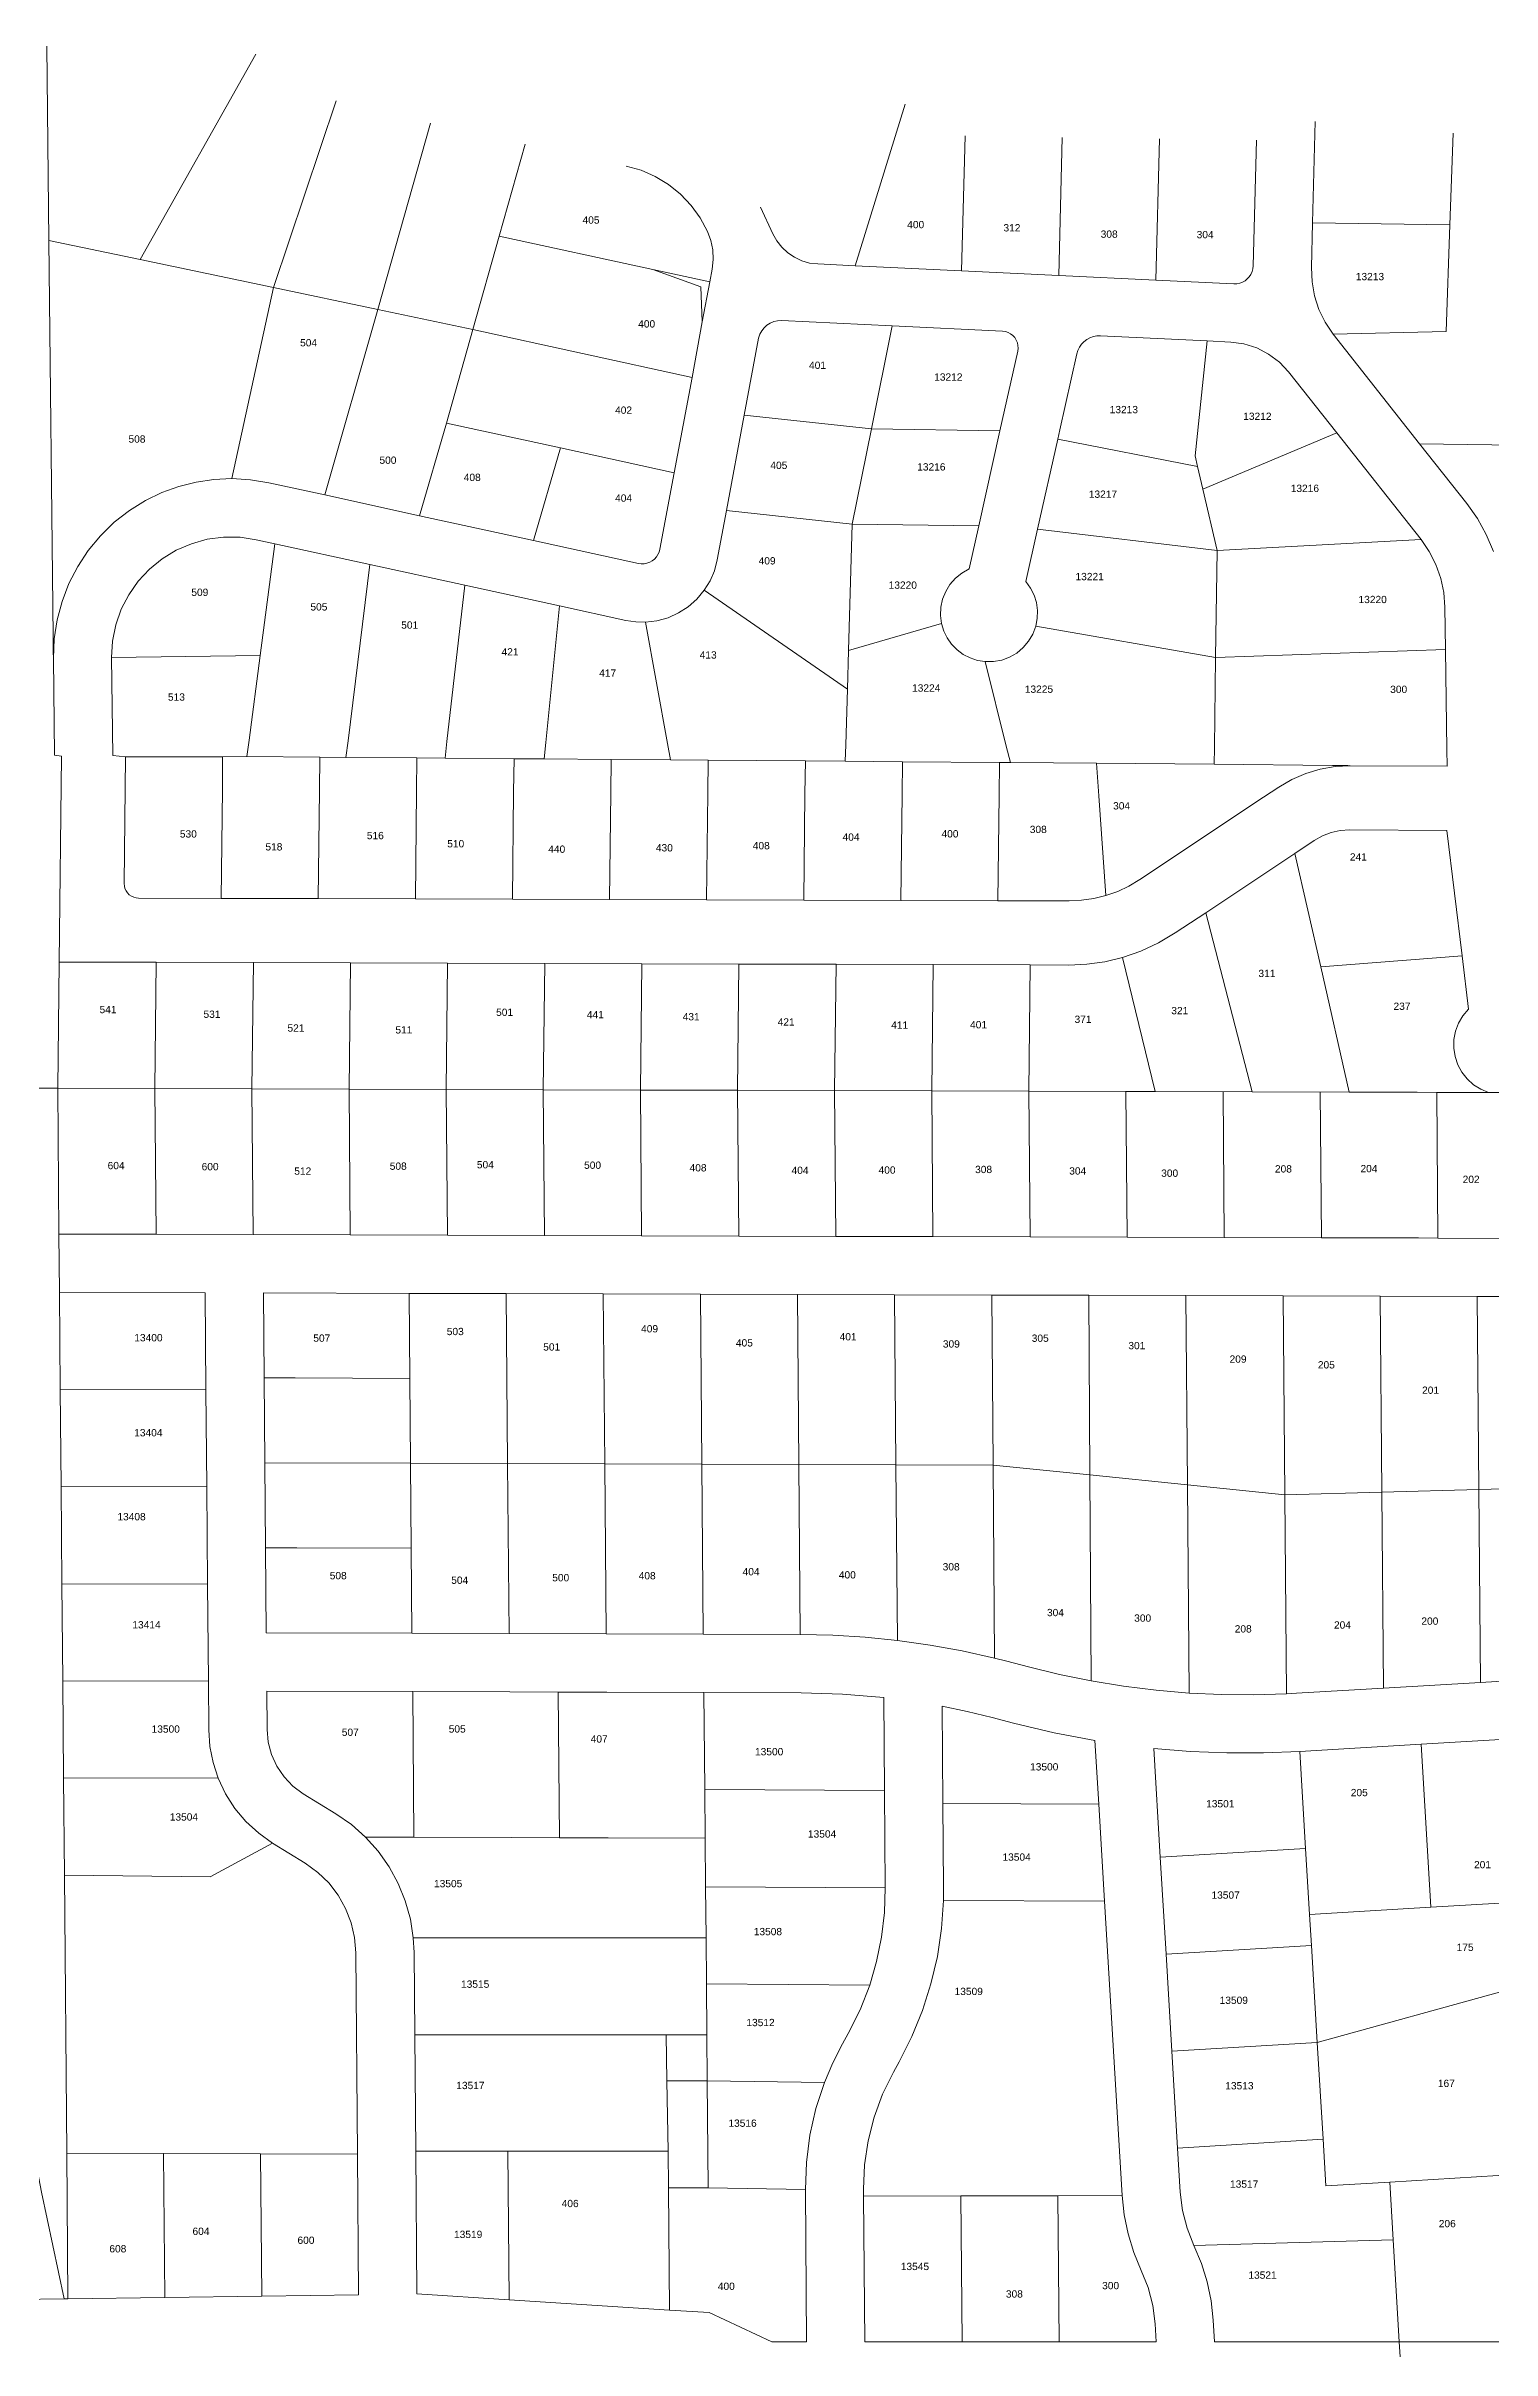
# Model space of a CAD drawing. Header units: feet. Extents: x 865220 to 5618803, y -2240498 to 1935234.
# Drawn here: x 2809603 to 2811092, y 969517 to 971889 of the extents above; entities that cross this region are included whole.
import ezdxf
from ezdxf.enums import TextEntityAlignment as Align

# ---------------------------------------------------------------- set-up
doc = ezdxf.new("R2010")
doc.units = ezdxf.units.FT
doc.header["$LTSCALE"] = 0.015
doc.header["$MEASUREMENT"] = 0
doc.layers.add('Dakota County Addresses', color=7, linetype='Continuous')
doc.layers.add('Dakota County Parcels', color=7, linetype='Continuous')
doc.styles.add('Dimensions 100', font='arial.ttf')

# ---------------------------------------------------------------- blocks, each defined once
blk = doc.blocks.new('ACMAP_ANN_TEMPLATE_Dakota County Addresses')
at = {"layer": 'Dakota County Addresses', "style": 'Dimensions 100'}
blk.add_attdef('DakotaCountyAddress', text='', height=50, dxfattribs=at).set_placement((0, 0), align=Align.CENTER)

msp = doc.modelspace()

# ---------------------------------------------------------------- linework, layer by layer
at = {"layer": 'Dakota County Parcels', "lineweight": 5}
for p, q in [((2809606.4, 971688.9), (2809604.3, 971888.9)), ((2809700.5, 971669.1), (2809819.4, 971880.6)), ((2809837.5, 971640.3), (2809902.1, 971832.7)), ((2809945.2, 971617.6), (2809999.3, 971809.5)), ((2810436.4, 971662.7), (2810487.9, 971829.1)), ((2810907.6, 971707), (2810910.3, 971811.3)), ((2810070.1, 971693.3), (2810096.9, 971788.1)), ((2810546.2, 971657.5), (2810549.8, 971796.4)), ((2810646.1, 971652.7), (2810649.8, 971794.9)), ((2810746, 971648), (2810749.8, 971793.5)), ((2810846.4, 971662.6), (2810849.8, 971792)), ((2811049, 971704.9), (2811052.4, 971799.2)), ((2810339.1, 971723.1), (2810351.7, 971695.8)), ((2809606.4, 971688.9), (2809700.5, 971669.1)), ((2809610.8, 971281), (2809606.4, 971688.9)), ((2810043, 971597), (2810070.1, 971693.3)), ((2810070.1, 971693.3), (2810228.4, 971658.9)), ((2810906.4, 971661), (2810907.6, 971707)), ((2810907.6, 971707), (2811049, 971704.9)), ((2811045.1, 971595), (2811049, 971704.9)), ((2809700.5, 971669.1), (2809837.5, 971640.3)), ((2810398, 971664.6), (2810436.4, 971662.7)), ((2810228.4, 971658.9), (2810287, 971646.2)), ((2810228.4, 971658.9), (2810277.8, 971641.1)), ((2810277.8, 971641.1), (2810279.2, 971604.9)), ((2810279.2, 971604.9), (2810287, 971646.2)), ((2810287, 971646.2), (2810289.4, 971659.3)), ((2810436.4, 971662.7), (2810546.2, 971657.5)), ((2810546.2, 971657.5), (2810646.1, 971652.7)), ((2810646.1, 971652.7), (2810746, 971648)), ((2810746, 971648), (2810826.5, 971644.1)), ((2809794.8, 971443.7), (2809837.5, 971640.3)), ((2809837.5, 971640.3), (2809945.2, 971617.6)), ((2809945.2, 971617.6), (2809890.4, 971426.9)), ((2809945.2, 971617.6), (2810043, 971597)), ((2810015.9, 971500.8), (2810043, 971597)), ((2810043, 971597), (2810268.6, 971547.9)), ((2810268.6, 971547.9), (2810279.2, 971604.9)), ((2810360.7, 971606.3), (2810474.5, 971600.8)), ((2810453.3, 971494.8), (2810474.5, 971600.8)), ((2810474.5, 971600.8), (2810588.3, 971595.4)), ((2810928.6, 971592.4), (2811045.1, 971595)), ((2810322.3, 971508.9), (2810337.2, 971588.4)), ((2810585.6, 971492.7), (2810603.9, 971575)), ((2810647.3, 971494), (2810664.8, 971572.1)), ((2810689.1, 971590.6), (2810799, 971585.4)), ((2810786.5, 971467), (2810799, 971585.4)), ((2810799, 971585.4), (2810823.2, 971584.2)), ((2810928.6, 971592.4), (2811017.6, 971479.6)), ((2810250.2, 971449.6), (2810268.6, 971547.9)), ((2810882.8, 971553.5), (2810932.4, 971490.7)), ((2809988, 971405.5), (2810015.9, 971500.8)), ((2810015.9, 971500.8), (2810133.1, 971475.2)), ((2810304, 971410.7), (2810322.3, 971508.9)), ((2810322.3, 971508.9), (2810453.3, 971494.8)), ((2810105.3, 971379.9), (2810133.1, 971475.2)), ((2810133.1, 971475.2), (2810250.2, 971449.6)), ((2810433.6, 971396.8), (2810453.3, 971494.8)), ((2810453.3, 971494.8), (2810585.6, 971492.7)), ((2810563.8, 971395.1), (2810585.6, 971492.7)), ((2810624.4, 971391.5), (2810645.1, 971484.2)), ((2810645.1, 971484.2), (2810647.3, 971494)), ((2810645.1, 971484.2), (2810789, 971456.3)), ((2810794.5, 971432.9), (2810932.4, 971490.7)), ((2810932.4, 971490.7), (2811019.2, 971380.9)), ((2811017.6, 971479.6), (2811199.5, 971477)), ((2811017.6, 971479.6), (2811066.2, 971418.1)), ((2810786.5, 971467), (2810789, 971456.3)), ((2810789, 971456.3), (2810794.5, 971432.9)), ((2809832.7, 971439.4), (2809890.4, 971426.9)), ((2810235.5, 971371), (2810250.2, 971449.6)), ((2810794.5, 971432.9), (2810809.3, 971369.6)), ((2809890.4, 971426.9), (2809988, 971405.5)), ((2809988, 971405.5), (2810105.3, 971379.9)), ((2810294.5, 971360), (2810304, 971410.7)), ((2810304, 971410.7), (2810433.6, 971396.8)), ((2809819.9, 971380.8), (2809839.1, 971376.6)), ((2810105.3, 971379.9), (2810213.4, 971356.3)), ((2810429.8, 971266.9), (2810433.6, 971396.8)), ((2810433.6, 971396.8), (2810563.8, 971395.1)), ((2810553.8, 971350.7), (2810563.8, 971395.1)), ((2810612.4, 971337.6), (2810624.4, 971391.5)), ((2810624.4, 971391.5), (2810809.3, 971369.6)), ((2810809.3, 971369.6), (2811019.2, 971380.9)), ((2809824, 971261.6), (2809839.1, 971376.6)), ((2809839.1, 971376.6), (2809936.8, 971355.3)), ((2810807.7, 971259.7), (2810809.3, 971369.6)), ((2809936.8, 971355.3), (2810034.5, 971334)), ((2810034.5, 971334), (2810132.2, 971312.6)), ((2810132.2, 971312.6), (2810200.6, 971297.7)), ((2810281.2, 971328.7), (2810428.6, 971226.9)), ((2811044.4, 971267.8), (2811043.8, 971311.4)), ((2810429.8, 971266.9), (2810525.6, 971294.5)), ((2810622.6, 971291.8), (2810807.7, 971259.7)), ((2809610.8, 971277.9), (2809610.8, 971281)), ((2809610.8, 971274.7), (2809610.8, 971277.9)), ((2809610.9, 971271.5), (2809610.8, 971274.7)), ((2809610.9, 971268.3), (2809610.9, 971271.5)), ((2809610.9, 971265.1), (2809610.9, 971268.3)), ((2809611, 971259), (2809610.9, 971265.1)), ((2809671, 971259.6), (2809824, 971261.6)), ((2810428.6, 971226.9), (2810429.8, 971266.9)), ((2810807.7, 971259.7), (2811044.4, 971267.8)), ((2809612.1, 971159), (2809611, 971259)), ((2809672.1, 971158.6), (2809671, 971259.6)), ((2809612.1, 971159), (2809619.4, 971157.8)), ((2809617, 970946), (2809619.4, 971157.8)), ((2809672.1, 971158.6), (2809685.4, 971157.3)), ((2809683.9, 971027), (2809685.4, 971157.3)), ((2809685.4, 971157.3), (2809785.3, 971157.4)), ((2809785.3, 971157.4), (2809810.3, 971157.5)), ((2809810.3, 971157.5), (2809885.3, 971156.9)), ((2809885.3, 971156.9), (2809912.3, 971156.7)), ((2809912.3, 971156.7), (2809985.3, 971156.1)), ((2809985.3, 971156.1), (2810014.3, 971155.9)), ((2810014.3, 971155.9), (2810085.3, 971155.3)), ((2810085.3, 971155.3), (2810116.3, 971155.1)), ((2810116.3, 971155.1), (2810185.3, 971154.5)), ((2810185.3, 971154.5), (2810246.3, 971154.1)), ((2810246.3, 971154.1), (2810285.3, 971153.8)), ((2810285.3, 971153.8), (2810385.3, 971153)), ((2810385.3, 971153), (2810426.4, 971152.7)), ((2810426.4, 971152.7), (2810485.3, 971152.2)), ((2810485.3, 971152.2), (2810585.2, 971151.4)), ((2810585.2, 971151.4), (2810596.4, 971151.3)), ((2810596.4, 971151.3), (2810685.2, 971150.6)), ((2810685.2, 971150.6), (2810806.2, 971149.7)), ((2810806.2, 971149.7), (2810928, 971148.3)), ((2810928, 971148.3), (2810930.3, 971148.3)), ((2810930.3, 971148.3), (2810932.6, 971148.3)), ((2810932.6, 971148.3), (2810934.8, 971148.3)), ((2810934.8, 971148.3), (2810937.1, 971148.2)), ((2810937.1, 971148.2), (2810939.4, 971148.2)), ((2810939.4, 971148.2), (2810941.7, 971148.2)), ((2810941.7, 971148.2), (2810944, 971148.2)), ((2810944, 971148.2), (2810946.2, 971148.1)), ((2810946.2, 971148.1), (2811046.1, 971147.8)), ((2810945.8, 971082.1), (2811045.8, 971081.4)), ((2811045.8, 971081.4), (2811061.4, 970952.4)), ((2810797.5, 970996.8), (2810889.3, 971057.9)), ((2810889.3, 971057.9), (2810909.3, 971071.3)), ((2810889.3, 971057.9), (2810916, 970941)), ((2809698.8, 971011.8), (2809783.7, 971011.5)), ((2809783.7, 971011.5), (2809883.7, 971011.3)), ((2809883.7, 971011.3), (2809983.7, 971011)), ((2809983.7, 971011), (2810083.7, 971010.7)), ((2810083.7, 971010.7), (2810183.7, 971010.4)), ((2810183.7, 971010.4), (2810283.6, 971010.1)), ((2810283.6, 971010.1), (2810383.6, 971009.8)), ((2810383.6, 971009.8), (2810483.6, 971009.5)), ((2810483.6, 971009.5), (2810583.6, 971009.2)), ((2810583.6, 971009.2), (2810656.8, 971009)), ((2810766.1, 970976), (2810797.5, 970996.8)), ((2810797.5, 970996.8), (2810845.3, 970812.5)), ((2809615.5, 970816.1), (2809617, 970946)), ((2809617, 970946), (2809716.9, 970945.8)), ((2809715.5, 970815.8), (2809716.9, 970945.8)), ((2809716.9, 970945.8), (2809816.9, 970945.5)), ((2809815.5, 970815.5), (2809816.9, 970945.5)), ((2809816.9, 970945.5), (2809916.9, 970945.2)), ((2809915.4, 970815.2), (2809916.9, 970945.2)), ((2809916.9, 970945.2), (2810016.9, 970944.9)), ((2810015.4, 970814.9), (2810016.9, 970944.9)), ((2810016.9, 970944.9), (2810116.9, 970944.6)), ((2810115.4, 970814.6), (2810116.9, 970944.6)), ((2810116.9, 970944.6), (2810216.9, 970944.3)), ((2810215.4, 970814.3), (2810216.9, 970944.3)), ((2810216.9, 970944.3), (2810316.9, 970944)), ((2810315.4, 970814), (2810316.9, 970944)), ((2810316.9, 970944), (2810416.9, 970943.7)), ((2810415.4, 970813.7), (2810416.9, 970943.7)), ((2810416.9, 970943.7), (2810516.9, 970943.4)), ((2810515.4, 970813.4), (2810516.9, 970943.4)), ((2810516.9, 970943.4), (2810616.8, 970943.1)), ((2810615.4, 970813.1), (2810616.8, 970943.1)), ((2810616.8, 970943.1), (2810656.6, 970943)), ((2810711.9, 970950.8), (2810745.3, 970812.8)), ((2810916, 970941), (2811061.4, 970952.4)), ((2810916, 970941), (2810945.3, 970812.2)), ((2811061.4, 970952.4), (2811068.1, 970897.4)), ((2809577.8, 970816.1), (2809615.5, 970816.1)), ((2809715.5, 970815.8), (2809615.5, 970816.1)), ((2809616.7, 970666.1), (2809615.5, 970816.1)), ((2809815.5, 970815.5), (2809715.5, 970815.8)), ((2809716.7, 970665.8), (2809715.5, 970815.8)), ((2809915.4, 970815.2), (2809815.5, 970815.5)), ((2809816.7, 970665.5), (2809815.5, 970815.5)), ((2810015.4, 970814.9), (2809915.4, 970815.2)), ((2809916.7, 970665.2), (2809915.4, 970815.2)), ((2810115.4, 970814.6), (2810015.4, 970814.9)), ((2810016.7, 970664.9), (2810015.4, 970814.9)), ((2810215.4, 970814.3), (2810115.4, 970814.6)), ((2810116.7, 970664.6), (2810115.4, 970814.6)), ((2810315.4, 970814), (2810215.4, 970814.3)), ((2810216.7, 970664.3), (2810215.4, 970814.3)), ((2810415.4, 970813.7), (2810315.4, 970814)), ((2810316.7, 970664), (2810315.4, 970814)), ((2810515.4, 970813.4), (2810415.4, 970813.7)), ((2810416.6, 970663.7), (2810415.4, 970813.7)), ((2810615.4, 970813.1), (2810515.4, 970813.4)), ((2810516.6, 970663.5), (2810515.4, 970813.4)), ((2810616.6, 970663.2), (2810615.4, 970813.1)), ((2810716.6, 970662.9), (2810715.4, 970812.8)), ((2810845.3, 970812.5), (2810745.3, 970812.8)), ((2810816.6, 970662.6), (2810815.3, 970812.6)), ((2810945.3, 970812.2), (2810845.3, 970812.5)), ((2810916.6, 970662.3), (2810915.3, 970812.3)), ((2811088.7, 970811.8), (2811109.2, 970811.7)), ((2809616.7, 970666.1), (2809716.7, 970665.8)), ((2809716.7, 970665.8), (2809816.7, 970665.5)), ((2809816.7, 970665.5), (2809916.7, 970665.2)), ((2809916.7, 970665.2), (2810016.7, 970664.9)), ((2810016.7, 970664.9), (2810116.7, 970664.6)), ((2810116.7, 970664.6), (2810216.7, 970664.3)), ((2810216.7, 970664.3), (2810316.7, 970664)), ((2810316.7, 970664), (2810416.6, 970663.7)), ((2810416.6, 970663.7), (2810516.6, 970663.5)), ((2810516.6, 970663.5), (2810616.6, 970663.2)), ((2810616.6, 970663.2), (2810716.6, 970662.9)), ((2810716.6, 970662.9), (2810816.6, 970662.6)), ((2810816.6, 970662.6), (2810916.6, 970662.3)), ((2810916.6, 970662.3), (2811016.6, 970662)), ((2811016.6, 970662), (2811036.6, 970661.9)), ((2811036.6, 970661.9), (2811136.6, 970661.6)), ((2809618.1, 970506.1), (2809617.2, 970606.1)), ((2809617.2, 970606.1), (2809767.2, 970605.6)), ((2809768.1, 970505.7), (2809767.2, 970605.6)), ((2809827.2, 970605.5), (2809977.2, 970605)), ((2809828, 970518), (2809827.2, 970605.5)), ((2809978, 970517.5), (2809977.2, 970605)), ((2809977.2, 970605), (2810077.2, 970604.7)), ((2810078.7, 970429.8), (2810077.2, 970604.7)), ((2810077.2, 970604.7), (2810177.2, 970604.4)), ((2810177.2, 970604.4), (2810277.2, 970604.2)), ((2810178.7, 970429.5), (2810177.2, 970604.4)), ((2810277.2, 970604.2), (2810377.2, 970603.9)), ((2810278.7, 970429.2), (2810277.2, 970604.2)), ((2810377.2, 970603.9), (2810477.2, 970603.6)), ((2810378.6, 970428.9), (2810377.2, 970603.9)), ((2810477.2, 970603.6), (2810577.2, 970603.3)), ((2810478.6, 970428.6), (2810477.2, 970603.6)), ((2810577.2, 970603.3), (2810677.1, 970603)), ((2810578.6, 970428.3), (2810577.2, 970603.3)), ((2810678.2, 970418.1), (2810677.1, 970603)), ((2810677.1, 970603), (2810777.1, 970602.7)), ((2810777.1, 970602.7), (2810877.1, 970602.4)), ((2810778.7, 970407.8), (2810777.1, 970602.7)), ((2810877.1, 970602.4), (2810977.1, 970602.1)), ((2810878.9, 970397.5), (2810877.1, 970602.4)), ((2810978.8, 970400.4), (2810977.1, 970602.1)), ((2810977.1, 970602.1), (2811077.1, 970601.8)), ((2811077.1, 970601.8), (2811177.1, 970601.5)), ((2811078.8, 970403.2), (2811077.1, 970601.8)), ((2809618.1, 970506.1), (2809768.1, 970505.7)), ((2809618.9, 970406.1), (2809618.1, 970506.1)), ((2809768.9, 970405.7), (2809768.1, 970505.7)), ((2809828.7, 970430.5), (2809828, 970518)), ((2809978.7, 970430.1), (2809978, 970517.5)), ((2809828.7, 970430.5), (2809978.7, 970430.1)), ((2809829.4, 970343), (2809828.7, 970430.5)), ((2810078.7, 970429.8), (2809978.7, 970430.1)), ((2809979.4, 970342.6), (2809978.7, 970430.1)), ((2810078.7, 970429.8), (2810178.7, 970429.5)), ((2810080.2, 970254.8), (2810078.7, 970429.8)), ((2810180.1, 970254.5), (2810178.7, 970429.5)), ((2810178.7, 970429.5), (2810278.7, 970429.2)), ((2810278.7, 970429.2), (2810378.6, 970428.9)), ((2810280.1, 970254.2), (2810278.7, 970429.2)), ((2810378.6, 970428.9), (2810478.6, 970428.6)), ((2810380.1, 970253.9), (2810378.6, 970428.9)), ((2810478.6, 970428.6), (2810578.6, 970428.3)), ((2810480.2, 970247.8), (2810478.6, 970428.6)), ((2810578.6, 970428.3), (2810678.2, 970418.1)), ((2810580, 970229.6), (2810578.6, 970428.3)), ((2810679.5, 970206.2), (2810678.2, 970418.1)), ((2810678.2, 970418.1), (2810778.7, 970407.8)), ((2810780.4, 970193.6), (2810778.7, 970407.8)), ((2810778.7, 970407.8), (2810878.9, 970397.5)), ((2809619.8, 970306.1), (2809618.9, 970406.1)), ((2809618.9, 970406.1), (2809768.9, 970405.7)), ((2809769.8, 970305.7), (2809768.9, 970405.7)), ((2810878.9, 970397.5), (2810978.8, 970400.4)), ((2810880.7, 970192.7), (2810878.9, 970397.5)), ((2810978.8, 970400.4), (2811078.8, 970403.2)), ((2810980.5, 970198.6), (2810978.8, 970400.4)), ((2811078.8, 970403.2), (2811178.8, 970406)), ((2811080.5, 970204.6), (2811078.8, 970403.2)), ((2809830.2, 970255.5), (2809829.4, 970343)), ((2809979.4, 970342.6), (2809980.2, 970255.1)), ((2809620.6, 970206.1), (2809619.8, 970306.1)), ((2809619.8, 970306.1), (2809769.8, 970305.7)), ((2809770.6, 970205.7), (2809769.8, 970305.7)), ((2809830.2, 970255.5), (2809980.2, 970255.1)), ((2809980.2, 970255.1), (2810080.2, 970254.8)), ((2810080.2, 970254.8), (2810180.1, 970254.5)), ((2810180.1, 970254.5), (2810280.1, 970254.2)), ((2810280.1, 970254.2), (2810380.1, 970253.9)), ((2810592.8, 970226.3), (2810580, 970229.6)), ((2810592.8, 970226.3), (2810614.9, 970220.5)), ((2809621.5, 970106.2), (2809620.6, 970206.1)), ((2809620.6, 970206.1), (2809770.6, 970205.7)), ((2809771, 970155.7), (2809770.6, 970205.7)), ((2809831, 970156.2), (2809830.7, 970195.5)), ((2809830.7, 970195.5), (2809981, 970195.1)), ((2809982.2, 970045.1), (2809981, 970195.1)), ((2809981, 970195.1), (2810080.9, 970194.8)), ((2810080.9, 970194.8), (2810130.9, 970194.6)), ((2810132.2, 970044.7), (2810130.9, 970194.6)), ((2810130.9, 970194.6), (2810180.9, 970194.5)), ((2810180.9, 970194.5), (2810280.9, 970194.2)), ((2810281.8, 970094.2), (2810280.9, 970194.2)), ((2810280.9, 970194.2), (2810380.9, 970193.9)), ((2810890.9, 970193.3), (2810980.5, 970198.6)), ((2810980.5, 970198.6), (2811080.5, 970204.6)), ((2811080.5, 970204.6), (2811180.5, 970210.6)), ((2810466.8, 970093.1), (2810466, 970189)), ((2810526.9, 970080), (2810526, 970180)), ((2810880.7, 970192.7), (2810890.9, 970193.3)), ((2810577.6, 970168.3), (2810599.7, 970162.5)), ((2811019.2, 970140.9), (2811144, 970148.3)), ((2810687.4, 970079.2), (2810683.5, 970144.6)), ((2810744, 970136.5), (2810750.7, 970024.7)), ((2810894.5, 970133.4), (2811019.2, 970140.9)), ((2810900.4, 970033.6), (2810894.5, 970133.4)), ((2811029.2, 969973.2), (2811019.2, 970140.9)), ((2809621.5, 970106.2), (2809780.8, 970105.8)), ((2809622.3, 970006.2), (2809621.5, 970106.2)), ((2809868.3, 970090), (2809901.9, 970069.3)), ((2810281.8, 970094.2), (2810466.8, 970093.1)), ((2810282.2, 970044.2), (2810281.8, 970094.2)), ((2810467.6, 969993.1), (2810466.8, 970093.1)), ((2810527.6, 969993.6), (2810526.9, 970080)), ((2810526.9, 970080), (2810687.4, 970079.2)), ((2810693.3, 969979.3), (2810687.4, 970079.2)), ((2809772.3, 970004.5), (2809836.8, 970039)), ((2809836.8, 970039), (2809870.4, 970018.3)), ((2809932.4, 970045.3), (2809982.2, 970045.1)), ((2809982.2, 970045.1), (2810082.2, 970044.8)), ((2810082.2, 970044.8), (2810132.2, 970044.7)), ((2810132.2, 970044.7), (2810182.2, 970044.5)), ((2810182.2, 970044.5), (2810282.2, 970044.2)), ((2810282.6, 969994.2), (2810282.2, 970044.2)), ((2810750.7, 970024.7), (2810900.4, 970033.6)), ((2810904.5, 969965.7), (2810900.4, 970033.6)), ((2809624.7, 969720), (2809622.3, 970006.2)), ((2809622.3, 970006.2), (2809772.3, 970004.5)), ((2810750.7, 970024.7), (2810756.7, 969924.9)), ((2810283, 969941.6), (2810282.6, 969994.2)), ((2810282.6, 969994.2), (2810467.6, 969993.1)), ((2810527.5, 969980), (2810527.6, 969993.6)), ((2811029.2, 969973.2), (2811154, 969980.6)), ((2810527.5, 969980), (2810693.3, 969979.3)), ((2810711.4, 969676.3), (2810693.3, 969979.3)), ((2810904.5, 969965.7), (2811029.2, 969973.2)), ((2810906.4, 969933.8), (2810904.5, 969965.7)), ((2809981.6, 969941.6), (2810283, 969941.6)), ((2809982.4, 969926.6), (2809981.6, 969941.6)), ((2810283.4, 969894.3), (2810283, 969941.6)), ((2810756.7, 969924.9), (2810906.4, 969933.8)), ((2810912.3, 969834), (2810906.4, 969933.8)), ((2809924.1, 969719.1), (2809922.4, 969926.1)), ((2809983.1, 969841.6), (2809982.4, 969926.6)), ((2810756.7, 969924.9), (2810762.6, 969825)), ((2810283.4, 969894.3), (2810451.5, 969893)), ((2810283.9, 969841.6), (2810283.4, 969894.3)), ((2810912.3, 969834), (2811106.2, 969887.3)), ((2809984.1, 969722), (2809983.1, 969841.6)), ((2809983.1, 969841.6), (2810242, 969841.6)), ((2810242, 969841.6), (2810283.9, 969841.6)), ((2810242.8, 969794.4), (2810242, 969841.6)), ((2810284.3, 969794.4), (2810283.9, 969841.6)), ((2810423.4, 969832.4), (2810429.5, 969843.2)), ((2810762.6, 969825), (2810912.3, 969834)), ((2810762.6, 969825), (2810768.6, 969725.2)), ((2810918.3, 969734.2), (2810912.3, 969834)), ((2810242.8, 969794.4), (2810284.3, 969794.4)), ((2810244.1, 969722), (2810242.8, 969794.4)), ((2810284.3, 969794.4), (2810405, 969792.6)), ((2810285.2, 969684.4), (2810284.3, 969794.4)), ((2810475.9, 969803.2), (2810481.9, 969814.1)), ((2809626, 969570), (2809624.7, 969720)), ((2809624.7, 969720), (2809724.5, 969719.7)), ((2809725.8, 969571.4), (2809724.5, 969719.7)), ((2809724.5, 969719.7), (2809824.3, 969719.4)), ((2810079.1, 969722), (2809984.1, 969722)), ((2809985.3, 969575), (2809984.1, 969722)), ((2810244.1, 969722), (2810079.1, 969722)), ((2810079.1, 969722), (2810080.4, 969569)), ((2810244.4, 969684.4), (2810244.1, 969722)), ((2810768.6, 969725.2), (2810918.3, 969734.2)), ((2810768.6, 969725.2), (2810771.3, 969679.9)), ((2810921.2, 969686.3), (2810918.3, 969734.2)), ((2809825.5, 969572.8), (2809824.3, 969719.4)), ((2809824.3, 969719.4), (2809924.1, 969719.1)), ((2809925.3, 969574.2), (2809924.1, 969719.1)), ((2810987, 969690.2), (2811120.8, 969698.2)), ((2810244.4, 969684.4), (2810285.2, 969684.4)), ((2810245.5, 969558.5), (2810244.4, 969684.4)), ((2810285.2, 969684.4), (2810385.3, 969682.4)), ((2810386.6, 969525.8), (2810385.3, 969682.4)), ((2810445.3, 969675.8), (2810445.3, 969682.9)), ((2810445.3, 969675.8), (2810545.3, 969676)), ((2810446.6, 969525.8), (2810445.3, 969675.8)), ((2810545.3, 969676), (2810645.3, 969676.2)), ((2810546.6, 969525.8), (2810545.3, 969676)), ((2810645.3, 969676.2), (2810711.4, 969676.3)), ((2810646.6, 969525.8), (2810645.3, 969676.2)), ((2810921.2, 969686.3), (2810987, 969690.2)), ((2810990.6, 969630.9), (2810987, 969690.2)), ((2810785.4, 969625), (2810990.6, 969630.9)), ((2810996.8, 969525.8), (2810990.6, 969630.9)), ((2809622.1, 969570), (2809573, 969569.3)), ((2809622.1, 969570), (2809626, 969570)), ((2809626, 969570), (2809725.8, 969571.4)), ((2809725.8, 969571.4), (2809825.5, 969572.8)), ((2809825.5, 969572.8), (2809925.3, 969574.2)), ((2809985.3, 969575), (2810080.4, 969569)), ((2810080.4, 969569), (2810245.5, 969558.5)), ((2810245.5, 969558.5), (2810286.3, 969555.9)), ((2810286.3, 969555.9), (2810350.7, 969525.8)), ((2810746.5, 969525.8), (2810745.3, 969544.3)), ((2810806.6, 969525.8), (2810805.2, 969547.9)), ((2810350.7, 969525.8), (2810386.6, 969525.8)), ((2810446.6, 969525.8), (2810546.6, 969525.8)), ((2810546.6, 969525.8), (2810646.6, 969525.8)), ((2810646.6, 969525.8), (2810746.5, 969525.8)), ((2810806.6, 969525.8), (2810996.8, 969525.8)), ((2810996.8, 969525.8), (2810998.7, 969494.7)), ((2810996.8, 969525.8), (2811166.1, 969525.8))]:
    msp.add_line(p, q, dxfattribs=at)
for points in [[(2810284.6, 971698), (2810277, 971712), (2810267.7, 971724.8), (2810256.7, 971736.4), (2810244.3, 971746.3), (2810230.7, 971754.6), (2810216.1, 971761), (2810200.8, 971765.4)], [(2810289.4, 971659.3), (2810290.5, 971669.1), (2810290, 971679), (2810288, 971688.7), (2810284.6, 971698)], [(2810351.7, 971695.8), (2810355.8, 971688.5), (2810360.9, 971681.9), (2810367.1, 971676.2), (2810374, 971671.5), (2810381.6, 971667.9), (2810389.7, 971665.6), (2810398, 971664.6)], [(2810826.5, 971644.1), (2810829.6, 971644.2), (2810832.5, 971644.8), (2810835.3, 971645.8), (2810838, 971647.3), (2810840.3, 971649.2), (2810842.4, 971651.4), (2810844, 971653.9), (2810845.3, 971656.7), (2810846.1, 971659.6), (2810846.4, 971662.6)], [(2810906.4, 971661), (2810907, 971646.3), (2810909.6, 971631.8), (2810914.1, 971617.9), (2810920.5, 971604.6), (2810928.6, 971592.4)], [(2810360.7, 971606.3), (2810356.7, 971606.1), (2810352.8, 971605.3), (2810349.1, 971603.7), (2810345.7, 971601.6), (2810342.7, 971598.9), (2810340.3, 971595.8), (2810338.4, 971592.2), (2810337.2, 971588.4)], [(2810603.9, 971575), (2810604.3, 971577.9), (2810604.2, 971580.8), (2810603.6, 971583.6), (2810602.4, 971586.3), (2810600.9, 971588.8), (2810598.9, 971591), (2810596.6, 971592.8), (2810594, 971594.1), (2810591.2, 971595), (2810588.3, 971595.4)], [(2810689.1, 971590.6), (2810685.4, 971590.5), (2810681.8, 971589.8), (2810678.3, 971588.6), (2810675.1, 971586.8), (2810672.1, 971584.6), (2810669.6, 971581.9), (2810667.5, 971578.9), (2810665.8, 971575.6), (2810664.8, 971572.1)], [(2810882.8, 971553.5), (2810873.4, 971563.6), (2810862.3, 971571.9), (2810850, 971578.3), (2810836.9, 971582.4), (2810823.2, 971584.2)], [(2809794.8, 971443.7), (2809776.3, 971442.8), (2809758, 971440.1), (2809740.1, 971435.6), (2809722.7, 971429.3), (2809706, 971421.2)], [(2809832.7, 971439.4), (2809813.9, 971442.5), (2809794.8, 971443.7)], [(2809706, 971421.2), (2809689.3, 971410.8), (2809673.7, 971398.7), (2809659.5, 971384.9), (2809646.9, 971369.7), (2809636.1, 971353.3), (2809627, 971335.7), (2809619.9, 971317.3), (2809614.8, 971298.2), (2809611.9, 971278.7), (2809611, 971259)], [(2811093.7, 971368.5), (2811086.3, 971386), (2811077.2, 971402.6), (2811066.2, 971418.1)], [(2809819.9, 971380.8), (2809803.2, 971383.3), (2809786.2, 971383.4), (2809769.4, 971381.2), (2809753.1, 971376.7), (2809737.5, 971370), (2809723, 971361.2), (2809709.9, 971350.5), (2809698.3, 971338.1), (2809688.6, 971324.2), (2809680.9, 971309.2), (2809675.3, 971293.1), (2809672, 971276.5), (2809671, 971259.6)], [(2811043.8, 971311.4), (2811042.6, 971326.4), (2811039.5, 971341), (2811034.5, 971355.2), (2811027.7, 971368.5), (2811019.2, 971380.9)], [(2810213.4, 971356.3), (2810216.3, 971355.9), (2810219.3, 971356), (2810222.2, 971356.5), (2810225, 971357.5), (2810227.5, 971359), (2810229.9, 971360.8), (2810231.9, 971363), (2810233.5, 971365.4), (2810234.7, 971368.1), (2810235.5, 971371)], [(2810281.2, 971328.7), (2810287.1, 971338.5), (2810291.6, 971348.9), (2810294.5, 971360)], [(2809912.3, 971156.7), (2809914.4, 971173.7), (2809936.8, 971355.3)], [(2810014.3, 971155.9), (2810016.2, 971172.9), (2810034.5, 971334)], [(2810553.8, 971350.7), (2810546.4, 971346.5), (2810539.8, 971341.2), (2810534.2, 971334.8), (2810529.8, 971327.6), (2810526.6, 971319.7), (2810524.8, 971311.4), (2810524.5, 971302.9), (2810525.6, 971294.5)], [(2810622.6, 971291.8), (2810624.1, 971299.8), (2810624.3, 971307.9), (2810623.2, 971316), (2810620.8, 971323.7), (2810617.2, 971331), (2810612.4, 971337.6)], [(2810116.3, 971155.1), (2810118, 971172.1), (2810132.2, 971312.6)], [(2810220.6, 971296), (2810232.4, 971297.4), (2810243.9, 971300.5), (2810254.7, 971305.4), (2810264.7, 971311.8), (2810273.6, 971319.6), (2810281.2, 971328.7)], [(2810200.6, 971297.7), (2810210.6, 971296.2), (2810220.6, 971296)], [(2810220.6, 971296), (2810243.2, 971171.1), (2810246.3, 971154.1)], [(2810525.6, 971294.5), (2810527.9, 971286.8), (2810531.3, 971279.7), (2810535.9, 971273.2), (2810541.5, 971267.5), (2810547.9, 971262.7), (2810554.9, 971259.1), (2810562.5, 971256.5), (2810570.3, 971255.3)], [(2810570.3, 971255.3), (2810579, 971255.3), (2810587.5, 971256.8), (2810595.6, 971259.8), (2810603, 971264.1), (2810609.7, 971269.7), (2810615.2, 971276.2), (2810619.6, 971283.7), (2810622.6, 971291.8)], [(2809810.3, 971157.5), (2809812.6, 971174.5), (2809824, 971261.6)], [(2811046.1, 971147.8), (2811045.9, 971164.9), (2811044.4, 971267.8)], [(2810570.3, 971255.3), (2810592.1, 971168.4), (2810596.4, 971151.3)], [(2810806.2, 971149.7), (2810806.4, 971166.8), (2810807.7, 971259.7)], [(2810426.4, 971152.7), (2810426.9, 971169.7), (2810428.6, 971226.9)], [(2809783.7, 971011.5), (2809785, 971123.6), (2809785.3, 971157.4)], [(2809883.7, 971011.3), (2809885, 971122.9), (2809885.3, 971156.9)], [(2809983.7, 971011), (2809984.9, 971122.1), (2809985.3, 971156.1)], [(2810083.7, 971010.7), (2810084.9, 971121.4), (2810085.3, 971155.3)], [(2810183.7, 971010.4), (2810184.9, 971120.7), (2810185.3, 971154.5)], [(2810283.6, 971010.1), (2810284.9, 971120), (2810285.3, 971153.8)], [(2810383.6, 971009.8), (2810384.9, 971119.2), (2810385.3, 971153)], [(2810483.6, 971009.5), (2810484.9, 971118.5), (2810485.3, 971152.2)], [(2810583.6, 971009.2), (2810584.9, 971117.8), (2810585.2, 971151.4)], [(2810694.8, 971014.5), (2810687.6, 971117), (2810685.2, 971150.6)], [(2810946.2, 971148.1), (2810930.7, 971147.3), (2810915.4, 971144.7), (2810900.5, 971140.2), (2810886.2, 971134), (2810872.8, 971126.2)], [(2810729.6, 971030.9), (2810857.1, 971115.8), (2810872.8, 971126.2)], [(2810945.8, 971082.1), (2810936.1, 971081.5), (2810926.7, 971079.4), (2810917.7, 971076), (2810909.3, 971071.3)], [(2809683.9, 971027), (2809684.1, 971024.3), (2809684.7, 971021.8), (2809685.8, 971019.4), (2809687.3, 971017.3), (2809689.2, 971015.4), (2809691.3, 971013.9), (2809693.7, 971012.7), (2809696.2, 971012), (2809698.8, 971011.8)], [(2810694.8, 971014.5), (2810706.9, 971018.8), (2810718.5, 971024.3), (2810729.6, 971030.9)], [(2810656.8, 971009), (2810669.6, 971009.6), (2810682.3, 971011.4), (2810694.8, 971014.5)], [(2810711.9, 970950.8), (2810730.8, 970957.3), (2810748.9, 970965.7), (2810766.1, 970976)], [(2810656.6, 970943), (2810675.2, 970943.8), (2810693.7, 970946.4), (2810711.9, 970950.8)], [(2811068.1, 970897.4), (2811062.4, 970890.7), (2811057.9, 970883.1), (2811054.8, 970874.9), (2811053.1, 970866.2), (2811052.9, 970857.4), (2811054.2, 970848.7), (2811057, 970840.4), (2811061.2, 970832.6), (2811066.6, 970825.7), (2811073.1, 970819.8), (2811080.6, 970815.1), (2811088.7, 970811.8)], [(2810745.3, 970812.8), (2810715.4, 970812.8), (2810615.4, 970813.1)], [(2811088.7, 970811.8), (2811035.3, 970811.9), (2811015.3, 970812), (2810945.3, 970812.2)], [(2811036.6, 970661.9), (2811035.3, 970811.9), (2811035.3, 970811.9)], [(2809617.2, 970606.1), (2809617, 970636.1), (2809616.7, 970666.1)], [(2809828, 970518), (2809860.1, 970517.9), (2809978, 970517.5)], [(2809829.4, 970343), (2809861.6, 970342.9), (2809979.4, 970342.6)], [(2810480.2, 970247.8), (2810446.9, 970251.1), (2810413.5, 970253.2), (2810380.1, 970253.9)], [(2810580, 970229.6), (2810546.9, 970236.9), (2810513.7, 970243), (2810480.2, 970247.8)], [(2810614.9, 970220.5), (2810647, 970212.8), (2810679.5, 970206.2)], [(2810679.5, 970206.2), (2810713, 970200.7), (2810746.6, 970196.5), (2810780.4, 970193.6)], [(2810466, 970189), (2810423.5, 970192.6), (2810380.9, 970193.9)], [(2810577.6, 970168.3), (2810551.9, 970174.5), (2810526, 970180)], [(2810780.4, 970193.6), (2810813.8, 970192.1), (2810847.2, 970191.8), (2810880.7, 970192.7)], [(2809771, 970155.7), (2809772.2, 970138.7), (2809775.5, 970122), (2809780.8, 970105.8)], [(2809831, 970156.2), (2809832.2, 970143.1), (2809835.6, 970130.3), (2809841.1, 970118.3), (2809848.6, 970107.4), (2809857.7, 970097.9), (2809868.3, 970090)], [(2810599.7, 970162.5), (2810641.4, 970152.6), (2810683.5, 970144.6)], [(2810744, 970136.5), (2810781.6, 970133.5), (2810819.2, 970132), (2810856.9, 970131.9), (2810894.5, 970133.4)], [(2809780.8, 970105.8), (2809788.4, 970089.8), (2809797.9, 970074.8), (2809809.3, 970061.2), (2809822.4, 970049.2), (2809836.8, 970039)], [(2809932.4, 970045.3), (2809917.9, 970058.2), (2809901.9, 970069.3)], [(2809981.6, 969941.6), (2809978.6, 969960.9), (2809973.4, 969979.7), (2809966.1, 969997.7), (2809956.7, 970014.8), (2809945.4, 970030.7), (2809932.4, 970045.3)], [(2809922.4, 969926.1), (2809921.1, 969941.8), (2809917.6, 969957.2), (2809911.9, 969971.9), (2809904.2, 969985.6), (2809894.5, 969998.1), (2809883.2, 970009), (2809870.4, 970018.3)], [(2810451.5, 969893), (2810458.7, 969917.4), (2810463.8, 969942.4), (2810466.8, 969967.7), (2810467.6, 969993.1)], [(2810481.9, 969814.1), (2810494.9, 969839.9), (2810505.9, 969866.7), (2810514.6, 969894.3), (2810521.2, 969922.5), (2810525.5, 969951.1), (2810527.5, 969980)], [(2809558.7, 969900.8), (2809577.8, 969790.1), (2809598.9, 969679.8), (2809622.1, 969570)], [(2810429.5, 969843.2), (2810441.6, 969867.6), (2810451.5, 969893)], [(2810423.4, 969832.4), (2810413.5, 969812.8), (2810405, 969792.6)], [(2810405, 969792.6), (2810396.2, 969765.9), (2810390, 969738.4), (2810386.3, 969710.5), (2810385.3, 969682.4)], [(2810475.9, 969803.2), (2810464.8, 969780.7), (2810456.2, 969757.1), (2810450, 969732.8), (2810446.3, 969708), (2810445.3, 969682.9)], [(2810711.4, 969676.3), (2810713.6, 969656.4), (2810717.6, 969636.8), (2810723.5, 969617.7), (2810731.2, 969599.2)], [(2810771.3, 969679.9), (2810773.6, 969661), (2810778.4, 969642.6), (2810785.4, 969625)], [(2810805.2, 969547.9), (2810803.1, 969567.8), (2810799, 969587.4), (2810793.1, 969606.5), (2810785.4, 969625)], [(2810745.3, 969544.3), (2810743, 969563.1), (2810738.3, 969581.6), (2810731.2, 969599.2)]]:
    msp.add_lwpolyline(points, dxfattribs=at)

# ---------------------------------------------------------------- block references
at = {"layer": 'Dakota County Addresses', "lineweight": 5, "xscale": 0.15, "yscale": 0.15, "zscale": 0.15}
for p, values in [((2810164.6, 971706.1), {'DakotaCountyAddress': '405'}), ((2810498.9, 971701.4), {'DakotaCountyAddress': '400'}), ((2810598, 971698.1), {'DakotaCountyAddress': '312'}), ((2810698.1, 971691.6), {'DakotaCountyAddress': '308'}), ((2810796.9, 971691.1), {'DakotaCountyAddress': '304'}), ((2810966.6, 971647.9), {'DakotaCountyAddress': '13213'}), ((2810221.9, 971599.2), {'DakotaCountyAddress': '400'}), ((2809873.8, 971579.8), {'DakotaCountyAddress': '504'}), ((2810397.8, 971556.6), {'DakotaCountyAddress': '401'}), ((2810532.5, 971544.5), {'DakotaCountyAddress': '13212'}), ((2810198.1, 971510.4), {'DakotaCountyAddress': '402'}), ((2810713.2, 971511), {'DakotaCountyAddress': '13213'}), ((2810850.7, 971504.1), {'DakotaCountyAddress': '13212'}), ((2809697.1, 971480.7), {'DakotaCountyAddress': '508'}), ((2809955.5, 971458.9), {'DakotaCountyAddress': '500'}), ((2810358, 971453.6), {'DakotaCountyAddress': '405'}), ((2810515, 971452), {'DakotaCountyAddress': '13216'}), ((2810042.3, 971441.2), {'DakotaCountyAddress': '408'}), ((2810198.1, 971419.9), {'DakotaCountyAddress': '404'}), ((2810691.7, 971423.9), {'DakotaCountyAddress': '13217'}), ((2810899.6, 971429.9), {'DakotaCountyAddress': '13216'}), ((2810345.9, 971355.3), {'DakotaCountyAddress': '409'}), ((2810485.6, 971330.3), {'DakotaCountyAddress': '13220'}), ((2810678, 971339.1), {'DakotaCountyAddress': '13221'}), ((2809761.8, 971322.9), {'DakotaCountyAddress': '509'}), ((2809884.4, 971307.9), {'DakotaCountyAddress': '505'}), ((2810969.4, 971315.5), {'DakotaCountyAddress': '13220'}), ((2809977.9, 971289.2), {'DakotaCountyAddress': '501'}), ((2810081.2, 971261.6), {'DakotaCountyAddress': '421'}), ((2810285.2, 971258.4), {'DakotaCountyAddress': '413'}), ((2810181.7, 971239.7), {'DakotaCountyAddress': '417'}), ((2809737.7, 971215.1), {'DakotaCountyAddress': '513'}), ((2810509.7, 971224.4), {'DakotaCountyAddress': '13224'}), ((2810625.8, 971223.2), {'DakotaCountyAddress': '13225'}), ((2810996.2, 971223), {'DakotaCountyAddress': '300'}), ((2810710.9, 971103.1), {'DakotaCountyAddress': '304'}), ((2809750, 971074.2), {'DakotaCountyAddress': '530'}), ((2809942.5, 971072.5), {'DakotaCountyAddress': '516'}), ((2810025.3, 971064.1), {'DakotaCountyAddress': '510'}), ((2810432.3, 971070.9), {'DakotaCountyAddress': '404'}), ((2810534.2, 971074.3), {'DakotaCountyAddress': '400'}), ((2810625.1, 971078.8), {'DakotaCountyAddress': '308'}), ((2809838.1, 971060.9), {'DakotaCountyAddress': '518'}), ((2810129.3, 971058.5), {'DakotaCountyAddress': '440'}), ((2810240.1, 971059.9), {'DakotaCountyAddress': '430'}), ((2810339.9, 971062.1), {'DakotaCountyAddress': '408'}), ((2810954.7, 971050.5), {'DakotaCountyAddress': '241'}), ((2810860.5, 970930.6), {'DakotaCountyAddress': '311'}), ((2809667.3, 970893.4), {'DakotaCountyAddress': '541'}), ((2809774.3, 970888.6), {'DakotaCountyAddress': '531'}), ((2809860.8, 970874.4), {'DakotaCountyAddress': '521'}), ((2810075.6, 970890.6), {'DakotaCountyAddress': '501'}), ((2810169.1, 970888.2), {'DakotaCountyAddress': '441'}), ((2810267.7, 970886), {'DakotaCountyAddress': '431'}), ((2810365.5, 970880.6), {'DakotaCountyAddress': '421'}), ((2810482.4, 970877.4), {'DakotaCountyAddress': '411'}), ((2810563.6, 970877.8), {'DakotaCountyAddress': '401'}), ((2810671.2, 970883.4), {'DakotaCountyAddress': '371'}), ((2810770.8, 970892.3), {'DakotaCountyAddress': '321'}), ((2810999.6, 970896.8), {'DakotaCountyAddress': '237'}), ((2809971.9, 970872.5), {'DakotaCountyAddress': '511'}), ((2809675.6, 970732.8), {'DakotaCountyAddress': '604'}), ((2809966.1, 970732.2), {'DakotaCountyAddress': '508'}), ((2810055.8, 970733.7), {'DakotaCountyAddress': '504'}), ((2810166.2, 970733.2), {'DakotaCountyAddress': '500'}), ((2809772.4, 970731.7), {'DakotaCountyAddress': '600'}), ((2809867.8, 970727.1), {'DakotaCountyAddress': '512'}), ((2810274.8, 970730.5), {'DakotaCountyAddress': '408'}), ((2810379.8, 970727.9), {'DakotaCountyAddress': '404'}), ((2810469.4, 970728.2), {'DakotaCountyAddress': '400'}), ((2810568.8, 970728.8), {'DakotaCountyAddress': '308'}), ((2810665.7, 970727.3), {'DakotaCountyAddress': '304'}), ((2810760.4, 970725), {'DakotaCountyAddress': '300'}), ((2810877.5, 970729.4), {'DakotaCountyAddress': '208'}), ((2810965.6, 970729.7), {'DakotaCountyAddress': '204'}), ((2811070.8, 970718.6), {'DakotaCountyAddress': '202'}), ((2809708.9, 970555.6), {'DakotaCountyAddress': '13400'}), ((2809887.4, 970555.2), {'DakotaCountyAddress': '507'}), ((2810024.8, 970562), {'DakotaCountyAddress': '503'}), ((2810124.1, 970546.1), {'DakotaCountyAddress': '501'}), ((2810224.9, 970564.8), {'DakotaCountyAddress': '409'}), ((2810322.5, 970550.3), {'DakotaCountyAddress': '405'}), ((2810429.3, 970556.6), {'DakotaCountyAddress': '401'}), ((2810535.6, 970549.2), {'DakotaCountyAddress': '309'}), ((2810627.1, 970555.1), {'DakotaCountyAddress': '305'}), ((2810726.6, 970547.5), {'DakotaCountyAddress': '301'}), ((2810830.8, 970533.6), {'DakotaCountyAddress': '209'}), ((2810921.7, 970527.7), {'DakotaCountyAddress': '205'}), ((2811029, 970501.6), {'DakotaCountyAddress': '201'}), ((2809708.8, 970457.8), {'DakotaCountyAddress': '13404'}), ((2809691.5, 970371.4), {'DakotaCountyAddress': '13408'}), ((2809904.3, 970310.7), {'DakotaCountyAddress': '508'}), ((2810029.4, 970306), {'DakotaCountyAddress': '504'}), ((2810133.4, 970308.6), {'DakotaCountyAddress': '500'}), ((2810222.4, 970310.6), {'DakotaCountyAddress': '408'}), ((2810329.4, 970314.8), {'DakotaCountyAddress': '404'}), ((2810428.5, 970311.5), {'DakotaCountyAddress': '400'}), ((2810535.4, 970319.8), {'DakotaCountyAddress': '308'}), ((2809706.9, 970260.1), {'DakotaCountyAddress': '13414'}), ((2810642.8, 970272.7), {'DakotaCountyAddress': '304'}), ((2810732.6, 970267), {'DakotaCountyAddress': '300'}), ((2810938.3, 970259.9), {'DakotaCountyAddress': '204'}), ((2811028.3, 970263.9), {'DakotaCountyAddress': '200'}), ((2810836.1, 970255.9), {'DakotaCountyAddress': '208'}), ((2809726.7, 970152.8), {'DakotaCountyAddress': '13500'}), ((2809916.7, 970149.5), {'DakotaCountyAddress': '507'}), ((2810026.8, 970152.9), {'DakotaCountyAddress': '505'}), ((2810173, 970142.6), {'DakotaCountyAddress': '407'}), ((2810348, 970129.5), {'DakotaCountyAddress': '13500'}), ((2810631.2, 970113.9), {'DakotaCountyAddress': '13500'}), ((2810812.5, 970075.9), {'DakotaCountyAddress': '13501'}), ((2810955.6, 970087.4), {'DakotaCountyAddress': '205'}), ((2809745.4, 970062.3), {'DakotaCountyAddress': '13504'}), ((2810402.5, 970044.8), {'DakotaCountyAddress': '13504'}), ((2810602.8, 970021), {'DakotaCountyAddress': '13504'}), ((2811082.5, 970013.2), {'DakotaCountyAddress': '201'}), ((2810017.5, 969993.7), {'DakotaCountyAddress': '13505'}), ((2810818, 969981.9), {'DakotaCountyAddress': '13507'}), ((2810346.7, 969944.3), {'DakotaCountyAddress': '13508'}), ((2811064.6, 969928.1), {'DakotaCountyAddress': '175'}), ((2810045.3, 969890.2), {'DakotaCountyAddress': '13515'}), ((2810553.5, 969882.7), {'DakotaCountyAddress': '13509'}), ((2810826.4, 969873.6), {'DakotaCountyAddress': '13509'}), ((2810339.1, 969850.7), {'DakotaCountyAddress': '13512'}), ((2810040.4, 969785.9), {'DakotaCountyAddress': '13517'}), ((2810832.2, 969785.6), {'DakotaCountyAddress': '13513'}), ((2811045.3, 969788.1), {'DakotaCountyAddress': '167'}), ((2810320.6, 969747.1), {'DakotaCountyAddress': '13516'}), ((2810837.1, 969684.4), {'DakotaCountyAddress': '13517'}), ((2810143.1, 969664.4), {'DakotaCountyAddress': '406'}), ((2811046.2, 969643.7), {'DakotaCountyAddress': '206'}), ((2809677.4, 969617.8), {'DakotaCountyAddress': '608'}), ((2809763, 969635.8), {'DakotaCountyAddress': '604'}), ((2809871.1, 969626.6), {'DakotaCountyAddress': '600'}), ((2810038.1, 969632.6), {'DakotaCountyAddress': '13519'}), ((2810498.1, 969599.6), {'DakotaCountyAddress': '13545'}), ((2810303.9, 969579.2), {'DakotaCountyAddress': '400'}), ((2810600.5, 969571.3), {'DakotaCountyAddress': '308'}), ((2810699.6, 969579.9), {'DakotaCountyAddress': '300'}), ((2810856, 969590.7), {'DakotaCountyAddress': '13521'})]:
    msp.add_blockref('ACMAP_ANN_TEMPLATE_Dakota County Addresses', p, dxfattribs=at).add_auto_attribs(values)

doc.saveas('drawing.dxf')
